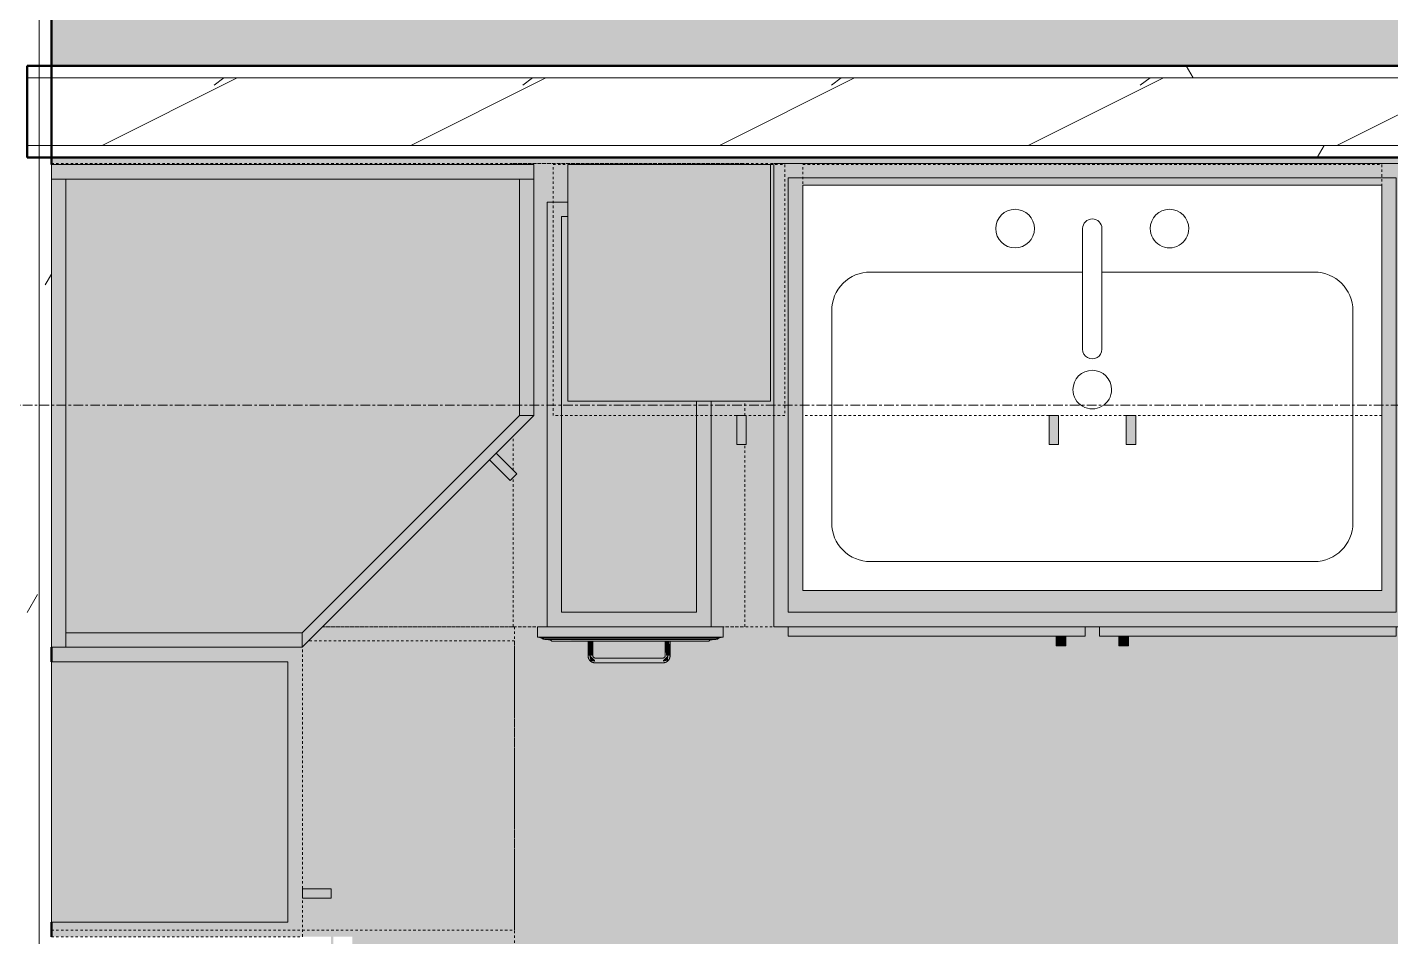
# Model space of a CAD drawing. Header units: inches. Extents: x -4218 to -1814, y 9706 to 12426.
# Drawn here: x -3337 to -3266.3, y 10139.7 to 10186.8 of the extents above; entities that cross this region are included whole.
import ezdxf

# ---------------------------------------------------------------- set-up
doc = ezdxf.new("R2010")
doc.units = ezdxf.units.IN
doc.header["$MEASUREMENT"] = 0
doc.linetypes.add('Dash', pattern=[0.25, 0.125, -0.125])
doc.linetypes.add('Grid Line 1_2_', pattern=[0.875, 0.5, -0.125, 0.125, -0.125])
for name, color, linetype, lineweight in [('0-1', 7, 'Continuous', 5), ('0-2', 10, 'Continuous', 13), ('A-AREA-PATT-3', 7, 'Continuous', 9), ('A-WALL', 113, 'Continuous', 13), ('A-WALL-2', 250, 'Continuous', 50), ('A-WALL-3', 10, 'Continuous', 13), ('A-WALL-PATT-1', 7, 'Continuous', 9), ('A-WALL-PATT-2', 253, 'Continuous', 9), ('A-WALL-PATT-4', 111, 'Continuous', 9), ('I-WALL-3', 2, 'Continuous', 50), ('P-SANR-FIXT-2', 7, 'Continuous', 9), ('Q-CASE', 31, 'Continuous', 9), ('Q-CASE-1', 9, 'Continuous', 9), ('Q-CASE-3', 7, 'Continuous', 9), ('Q-CASE-4', 7, 'Dash', 9), ('Q-CASE-HDLN-1', 7, 'Dash', 9), ('Q-CASE-HDLN-2', 31, 'Continuous', 9), ('S-GRID-1', 1, 'Grid Line 1_2_', 9)]:
    doc.layers.add(name, color=color, linetype=linetype, lineweight=lineweight)
pattern_1 = [(0, (0, 0), (30.72, 7.68), [1.267, -21.773, 1.267, -21.773, -122.88]), (0, (0, 0), (30.72, 7.68), [-46.08, 1.267, -44.813, 1.267, -21.773, -53.76]), (0, (0, 0), (30.72, 7.68), [-115.2, 1.267, -14.093, 1.267, -37.133]), (120, (11.52, 3.84), (-22.011075, 22.7643004), [1.267, -21.773, 1.267, -21.773, -122.88]), (120, (11.52, 3.84), (-22.011075, 22.7643004), [-46.08, 1.267, -44.813, 1.267, -21.773, -53.76]), (120, (11.52, 3.84), (-22.011075, 22.7643004), [-115.2, 1.267, -14.093, 1.267, -37.133]), (240, (15.36, 19.2), (-8.708925, -30.4443004), [1.267, -21.773, 1.267, -21.773, -122.88]), (240, (15.36, 19.2), (-8.708925, -30.4443004), [-46.08, 1.267, -44.813, 1.267, -21.773, -53.76]), (240, (15.36, 19.2), (-8.708925, -30.4443004), [-115.2, 1.267, -14.093, 1.267, -37.133])]

# ---------------------------------------------------------------- blocks, each defined once
blk = doc.blocks.new('OD_CW_Countertop - OD_CW_Countertop-V81-FLOOR PLAN - 3RD FLOOR')
at = {"layer": 'Q-CASE-HDLN-1'}
for p, q in [((0.738, 0), (99.775, 0)), ((113.838, -24), (0.738, -24))]:
    blk.add_line(p, q, dxfattribs=at)
blk = doc.blocks.new('Sink Kitchen-Single - 30_ x 21_-1372827-FLOOR PLAN - 3RD FLOOR')
at = {"layer": 'P-SANR-FIXT-2'}
for p, q in [((-14.382, 10.408), (15.618, 10.408)), ((-14.382, -10.592), (-14.382, 10.408)), ((15.618, 10.408), (15.618, -10.592)), ((-10.882, 8.908), (12.118, 8.908)), ((-12.882, -4.092), (-12.882, 6.908)), ((14.118, 6.908), (14.118, -4.092)), ((0.118, -8.342), (0.118, -2.092)), ((1.118, -8.342), (1.118, -2.092)), ((0.118, -6.092), (-10.882, -6.092)), ((12.118, -6.092), (1.118, -6.092)), ((15.618, -10.592), (-14.382, -10.592))]:
    blk.add_line(p, q, dxfattribs=at)
for centre, radius, start, end in [((-10.882, 6.908), 2, 90, 180), ((12.118, 6.908), 2, 360, 90), ((0.618, 0), 1, 360, 180), ((0.618, 0), 1, 180, 0), ((0.618, -2.092), 0.5, 360, 180), ((-10.882, -4.092), 2, 180, 270), ((12.118, -4.092), 2, 270, 0), ((-3.382, -8.342), 1, 360, 180), ((4.618, -8.342), 1, 0, 180), ((-3.382, -8.342), 1, 180, 0), ((0.618, -8.342), 0.5, 180, 0), ((4.618, -8.342), 1, 180, 0)]:
    blk.add_arc(centre, radius, start, end, dxfattribs=at)
blk = doc.blocks.new('OD_CW_Countertop - OD_CW_Countertop-2380507-FLOOR PLAN - 3RD FLOOR')
at = {"layer": 'Q-CASE-HDLN-1'}
for p, q in [((0.738, -9.938), (0.738, 0)), ((0.738, 0), (130.706, 0))]:
    blk.add_line(p, q, dxfattribs=at)
blk = doc.blocks.new('Base Cabinet-Single Door - 15_-2378251-FLOOR PLAN - 3RD FLOOR')
at = {"layer": 'Q-CASE-4'}
for p, q in [((-6.762, 24), (-6.762, 13.333)), ((8.238, 24), (-6.762, 24)), ((8.238, 0), (8.238, 24))]:
    blk.add_line(p, q, dxfattribs=at)
blk = doc.blocks.new('Base_Unit_4_drawer_12137 - 12_-V85-FLOOR PLAN - 3RD FLOOR')
at = {"layer": 'Q-CASE'}
for points in [[(-1.295, 25.5), (-1.383, 25.5), (-1.351, 24.75), (-1.142, 24.75), (-1.174, 25.5), (-1.262, 25.5)], [(-1.012, 25.812), (-1.28, 25.75), (-1.295, 25.5), (-1.251, 25.51), (-1.012, 25.75), (-1.012, 25.782)], [(0.859, 25.875), (-1.012, 25.838), (-1.012, 25.625), (2.488, 25.662), (2.488, 25.875), (2.138, 25.875)], [(2.488, 25.812), (2.516, 25.717), (2.738, 25.5), (2.8, 25.5), (2.738, 25.768), (2.648, 25.784)], [(2.77, 25.5), (2.617, 25.5), (2.649, 24.75), (2.858, 24.75), (2.826, 25.5), (2.8, 25.5)], [(-1.262, 24.75), (-3.387, 24.75), (-3.567, 24.676), (-3.387, 24.671), (4.823, 24.703), (4.659, 24.75), (-1.251, 24.75)], [(0.859, 24.543), (-4.137, 24.543), (-4.137, 24), (5.488, 24), (5.488, 24.543), (2.97, 24.543)], [(-2.762, 24.592), (-4.064, 24.551), (-3.842, 24.543), (5.377, 24.556), (5.271, 24.592), (-1.251, 24.592)], [(5.014, 24.671), (-3.842, 24.639), (-3.921, 24.592), (5.271, 24.592), (5.105, 24.665)], [(-3.512, 24), (-3.512, 12.313), (-2.762, 12.313), (-2.762, 23.25), (4.238, 23.25), (4.238, 2.75), (3.916, 2.719), (3.916, 2), (4.988, 2), (4.988, 24), (-2.762, 24)], [(2.97, 23.25), (-2.762, 23.25), (-2.762, 12.313), (3.916, 12.313), (3.916, 2.75), (4.238, 2.75), (4.238, 23.25)]]:
    blk.add_hatch(color=256, dxfattribs=at).paths.add_polyline_path(points, flags=0)
at = {"layer": 'Q-CASE-HDLN-1'}
for p, q in [((6.738, 24), (-5.262, 24)), ((-5.262, 24), (-5.262, 14.562)), ((6.738, 24), (6.738, 16.255)), ((6.738, 15.896), (6.738, 14.134)), ((-5.262, 13.063), (-5.262, 12.313)), ((-5.262, 0.063), (-5.262, 0)), ((6.738, 0), (-5.262, 0)), ((6.738, 0.063), (6.738, 0))]:
    blk.add_line(p, q, dxfattribs=at)
at = {"layer": 'Q-CASE-HDLN-2'}
for p, q in [((-1.387, 25.5), (-1.387, 24.75)), ((-1.387, 25.5), (-1.387, 24.75)), ((-1.387, 25.5), (-1.387, 24.75)), ((-1.387, 25.5), (-1.387, 24.75)), ((-1.137, 24.75), (-1.137, 25.5)), ((-1.137, 24.75), (-1.137, 25.5)), ((-1.137, 24.75), (-1.137, 25.5)), ((-1.137, 24.75), (-1.137, 25.5)), ((2.488, 25.875), (-1.012, 25.875)), ((-1.012, 25.625), (2.488, 25.625)), ((2.613, 25.5), (2.613, 24.75)), ((2.613, 25.5), (2.613, 24.75)), ((2.613, 25.5), (2.613, 24.75)), ((2.613, 25.5), (2.613, 24.75)), ((2.863, 24.75), (2.863, 25.5)), ((2.863, 24.75), (2.863, 25.5)), ((2.863, 24.75), (2.863, 25.5)), ((2.863, 24.75), (2.863, 25.5)), ((-3.387, 24.75), (-1.383, 24.75)), ((-1.387, 24.75), (-1.383, 24.75)), ((-1.137, 24.75), (-1.387, 24.75)), ((-1.142, 24.75), (-1.137, 24.75)), ((-1.142, 24.75), (2.617, 24.75)), ((2.863, 24.75), (2.613, 24.75)), ((2.613, 24.75), (2.617, 24.75)), ((2.858, 24.75), (2.863, 24.75)), ((2.858, 24.75), (4.738, 24.75)), ((5.488, 24.543), (-4.137, 24.543)), ((-4.137, 24.543), (-4.137, 24)), ((-3.921, 24.592), (5.271, 24.592)), ((5.037, 24.672), (-3.687, 24.672)), ((5.488, 24.543), (5.488, 24)), ((5.488, 24), (-4.137, 24)), ((-3.512, 24), (-3.512, 12.313)), ((4.988, 2), (4.988, 24)), ((-2.762, 12.313), (-2.762, 23.25)), ((-2.762, 23.25), (4.238, 23.25)), ((4.238, 23.25), (4.238, 2.75)), ((4.238, 2.75), (3.916, 2.75)), ((3.916, 2), (4.988, 2))]:
    blk.add_line(p, q, dxfattribs=at)
at = {"layer": 'Q-CASE-HDLN-2', "flags": 128}
for points in [[(-1.012, 25.875), (-1.027, 25.875), (-1.042, 25.874), (-1.057, 25.872), (-1.072, 25.87), (-1.087, 25.868), (-1.101, 25.864), (-1.116, 25.86), (-1.13, 25.856), (-1.144, 25.851), (-1.158, 25.845), (-1.172, 25.839), (-1.185, 25.833), (-1.199, 25.825), (-1.211, 25.818), (-1.224, 25.81), (-1.236, 25.801), (-1.248, 25.792), (-1.26, 25.782), (-1.271, 25.772), (-1.281, 25.761), (-1.292, 25.75), (-1.301, 25.739), (-1.311, 25.727), (-1.319, 25.715), (-1.328, 25.703), (-1.336, 25.69), (-1.343, 25.677), (-1.35, 25.663), (-1.356, 25.65), (-1.362, 25.636), (-1.367, 25.622), (-1.372, 25.608), (-1.376, 25.593), (-1.379, 25.578), (-1.382, 25.564), (-1.384, 25.549), (-1.386, 25.534), (-1.387, 25.519), (-1.387, 25.504), (-1.387, 25.5)], [(-1.292, 25.75), (-1.301, 25.739), (-1.311, 25.727), (-1.319, 25.715), (-1.328, 25.703), (-1.336, 25.69), (-1.343, 25.677), (-1.35, 25.663), (-1.356, 25.65), (-1.362, 25.636), (-1.367, 25.622), (-1.372, 25.608), (-1.376, 25.593), (-1.379, 25.578), (-1.382, 25.564), (-1.384, 25.549), (-1.386, 25.534), (-1.387, 25.519), (-1.387, 25.504), (-1.387, 25.5)], [(-1.292, 25.75), (-1.301, 25.739), (-1.311, 25.727), (-1.319, 25.715), (-1.328, 25.703), (-1.336, 25.69), (-1.343, 25.677), (-1.35, 25.663), (-1.356, 25.65), (-1.362, 25.636), (-1.367, 25.622), (-1.372, 25.608), (-1.376, 25.593), (-1.379, 25.578), (-1.382, 25.564), (-1.384, 25.549), (-1.386, 25.534), (-1.387, 25.519), (-1.387, 25.504), (-1.387, 25.5)], [(-1.292, 25.75), (-1.301, 25.739), (-1.311, 25.727), (-1.319, 25.715), (-1.328, 25.703), (-1.336, 25.69), (-1.343, 25.677), (-1.35, 25.663), (-1.356, 25.65), (-1.362, 25.636), (-1.367, 25.622), (-1.372, 25.608), (-1.376, 25.593), (-1.379, 25.578), (-1.382, 25.564), (-1.384, 25.549), (-1.386, 25.534), (-1.387, 25.519), (-1.387, 25.504), (-1.387, 25.5)], [(-1.012, 25.875), (-1.027, 25.875), (-1.042, 25.874), (-1.057, 25.872), (-1.072, 25.87), (-1.087, 25.868), (-1.101, 25.864), (-1.116, 25.86), (-1.13, 25.856), (-1.144, 25.851), (-1.158, 25.845), (-1.172, 25.839), (-1.185, 25.833), (-1.199, 25.825), (-1.211, 25.818), (-1.224, 25.81), (-1.236, 25.801), (-1.248, 25.792), (-1.26, 25.782), (-1.271, 25.772)], [(-1.012, 25.875), (-1.027, 25.875), (-1.042, 25.874), (-1.057, 25.872), (-1.072, 25.87), (-1.087, 25.868), (-1.101, 25.864), (-1.116, 25.86), (-1.13, 25.856), (-1.144, 25.851), (-1.158, 25.845), (-1.172, 25.839), (-1.185, 25.833), (-1.199, 25.825), (-1.211, 25.818), (-1.224, 25.81), (-1.236, 25.801), (-1.248, 25.792), (-1.26, 25.782), (-1.271, 25.772)], [(-1.012, 25.875), (-1.027, 25.875), (-1.042, 25.874), (-1.057, 25.872), (-1.072, 25.87), (-1.087, 25.868), (-1.101, 25.864), (-1.116, 25.86), (-1.13, 25.856), (-1.144, 25.851), (-1.158, 25.845), (-1.172, 25.839), (-1.185, 25.833), (-1.199, 25.825), (-1.211, 25.818), (-1.224, 25.81), (-1.236, 25.801), (-1.248, 25.792), (-1.26, 25.782), (-1.271, 25.772)], [(-1.137, 25.5), (-1.137, 25.505), (-1.137, 25.51), (-1.136, 25.515), (-1.136, 25.52), (-1.135, 25.525), (-1.134, 25.53), (-1.132, 25.535), (-1.131, 25.539), (-1.129, 25.544), (-1.127, 25.549), (-1.125, 25.553), (-1.123, 25.558), (-1.121, 25.562), (-1.118, 25.566), (-1.115, 25.571), (-1.113, 25.575), (-1.109, 25.579), (-1.106, 25.582), (-1.103, 25.586), (-1.099, 25.59), (-1.096, 25.593), (-1.092, 25.596), (-1.088, 25.599), (-1.084, 25.602), (-1.08, 25.605), (-1.076, 25.608), (-1.071, 25.61), (-1.067, 25.613), (-1.062, 25.615), (-1.058, 25.617), (-1.053, 25.618), (-1.048, 25.62), (-1.043, 25.621), (-1.038, 25.622), (-1.034, 25.623), (-1.029, 25.624), (-1.024, 25.624), (-1.019, 25.625), (-1.014, 25.625)], [(-1.137, 25.5), (-1.137, 25.505), (-1.137, 25.51), (-1.136, 25.515), (-1.136, 25.52), (-1.135, 25.525), (-1.134, 25.53), (-1.132, 25.535), (-1.131, 25.539), (-1.129, 25.544), (-1.127, 25.549), (-1.125, 25.553), (-1.123, 25.558), (-1.121, 25.562), (-1.118, 25.566), (-1.115, 25.571), (-1.113, 25.575), (-1.109, 25.579), (-1.106, 25.582), (-1.103, 25.586), (-1.099, 25.59), (-1.096, 25.593), (-1.092, 25.596), (-1.088, 25.599), (-1.084, 25.602), (-1.08, 25.605), (-1.076, 25.608), (-1.071, 25.61), (-1.067, 25.613), (-1.062, 25.615), (-1.058, 25.617), (-1.053, 25.618), (-1.048, 25.62), (-1.043, 25.621), (-1.038, 25.622), (-1.034, 25.623), (-1.029, 25.624), (-1.024, 25.624), (-1.019, 25.625), (-1.014, 25.625)], [(-1.137, 25.5), (-1.137, 25.505), (-1.137, 25.51), (-1.136, 25.515), (-1.136, 25.52), (-1.135, 25.525), (-1.134, 25.53), (-1.132, 25.535), (-1.131, 25.539), (-1.129, 25.544), (-1.127, 25.549), (-1.125, 25.553), (-1.123, 25.558), (-1.121, 25.562), (-1.118, 25.566), (-1.115, 25.571), (-1.113, 25.575), (-1.109, 25.579), (-1.106, 25.582), (-1.103, 25.586), (-1.099, 25.59), (-1.096, 25.593), (-1.092, 25.596), (-1.088, 25.599), (-1.084, 25.602), (-1.08, 25.605), (-1.076, 25.608), (-1.071, 25.61), (-1.067, 25.613), (-1.062, 25.615), (-1.058, 25.617), (-1.053, 25.618), (-1.048, 25.62), (-1.043, 25.621), (-1.038, 25.622), (-1.034, 25.623), (-1.029, 25.624), (-1.024, 25.624), (-1.019, 25.625), (-1.014, 25.625)], [(-1.137, 25.5), (-1.137, 25.505), (-1.137, 25.51), (-1.136, 25.515), (-1.136, 25.52), (-1.135, 25.525), (-1.134, 25.53), (-1.132, 25.535), (-1.131, 25.539), (-1.129, 25.544), (-1.127, 25.549), (-1.125, 25.553), (-1.123, 25.558), (-1.121, 25.562), (-1.118, 25.566), (-1.115, 25.571), (-1.113, 25.575), (-1.109, 25.579), (-1.106, 25.582), (-1.103, 25.586), (-1.099, 25.59), (-1.096, 25.593), (-1.092, 25.596), (-1.088, 25.599), (-1.084, 25.602), (-1.08, 25.605), (-1.076, 25.608), (-1.071, 25.61), (-1.067, 25.613), (-1.062, 25.615), (-1.058, 25.617), (-1.053, 25.618), (-1.048, 25.62), (-1.043, 25.621), (-1.038, 25.622), (-1.034, 25.623), (-1.029, 25.624), (-1.024, 25.624), (-1.019, 25.625), (-1.014, 25.625), (-1.012, 25.625)], [(2.738, 25.779), (2.727, 25.789), (2.715, 25.798), (2.703, 25.807), (2.69, 25.816), (2.678, 25.823), (2.664, 25.831), (2.651, 25.838), (2.637, 25.844), (2.624, 25.85), (2.61, 25.855), (2.595, 25.859), (2.581, 25.863), (2.566, 25.867), (2.551, 25.87), (2.537, 25.872), (2.522, 25.873), (2.507, 25.875), (2.492, 25.875), (2.488, 25.875)], [(2.738, 25.779), (2.727, 25.789), (2.715, 25.798), (2.703, 25.807), (2.69, 25.816), (2.678, 25.823), (2.664, 25.831), (2.651, 25.838), (2.637, 25.844), (2.624, 25.85), (2.61, 25.855), (2.595, 25.859), (2.581, 25.863), (2.566, 25.867), (2.551, 25.87), (2.537, 25.872), (2.522, 25.873), (2.507, 25.875), (2.492, 25.875), (2.488, 25.875)], [(2.738, 25.779), (2.727, 25.789), (2.715, 25.798), (2.703, 25.807), (2.69, 25.816), (2.678, 25.823), (2.664, 25.831), (2.651, 25.838), (2.637, 25.844), (2.624, 25.85), (2.61, 25.855), (2.595, 25.859), (2.581, 25.863), (2.566, 25.867), (2.551, 25.87), (2.537, 25.872), (2.522, 25.873), (2.507, 25.875), (2.492, 25.875), (2.488, 25.875)], [(2.863, 25.5), (2.862, 25.515), (2.862, 25.53), (2.86, 25.545), (2.858, 25.56), (2.855, 25.575), (2.852, 25.589), (2.848, 25.604), (2.844, 25.618), (2.839, 25.632), (2.833, 25.646), (2.827, 25.66), (2.82, 25.673), (2.813, 25.686), (2.805, 25.699), (2.797, 25.712), (2.788, 25.724), (2.779, 25.736), (2.77, 25.747), (2.76, 25.758), (2.749, 25.769), (2.738, 25.779), (2.727, 25.789), (2.715, 25.798), (2.703, 25.807), (2.69, 25.816), (2.678, 25.823), (2.664, 25.831), (2.651, 25.838), (2.637, 25.844), (2.624, 25.85), (2.61, 25.855), (2.595, 25.859), (2.581, 25.863), (2.566, 25.867), (2.551, 25.87), (2.537, 25.872), (2.522, 25.873), (2.507, 25.875), (2.492, 25.875), (2.488, 25.875)], [(2.488, 25.625), (2.493, 25.625), (2.498, 25.625), (2.503, 25.624), (2.508, 25.623), (2.513, 25.623), (2.517, 25.621), (2.522, 25.62), (2.527, 25.619), (2.532, 25.617), (2.536, 25.615), (2.541, 25.613), (2.545, 25.611), (2.55, 25.608), (2.554, 25.606), (2.558, 25.603), (2.562, 25.6), (2.566, 25.597), (2.57, 25.594), (2.574, 25.591), (2.577, 25.587), (2.581, 25.583), (2.584, 25.58), (2.587, 25.576), (2.59, 25.572), (2.593, 25.568), (2.596, 25.563), (2.598, 25.559), (2.6, 25.554), (2.602, 25.55), (2.604, 25.545), (2.606, 25.541), (2.607, 25.536), (2.609, 25.531), (2.61, 25.526), (2.611, 25.521), (2.612, 25.516), (2.612, 25.511), (2.613, 25.506), (2.613, 25.501), (2.613, 25.5)], [(2.488, 25.625), (2.493, 25.625), (2.498, 25.625), (2.503, 25.624), (2.508, 25.623), (2.513, 25.623), (2.517, 25.621), (2.522, 25.62), (2.527, 25.619), (2.532, 25.617), (2.536, 25.615), (2.541, 25.613), (2.545, 25.611), (2.55, 25.608), (2.554, 25.606), (2.558, 25.603), (2.562, 25.6), (2.566, 25.597), (2.57, 25.594), (2.574, 25.591), (2.577, 25.587), (2.581, 25.583), (2.584, 25.58), (2.587, 25.576), (2.59, 25.572), (2.593, 25.568), (2.596, 25.563), (2.598, 25.559), (2.6, 25.554), (2.602, 25.55), (2.604, 25.545), (2.606, 25.541), (2.607, 25.536), (2.609, 25.531), (2.61, 25.526), (2.611, 25.521), (2.612, 25.516), (2.612, 25.511), (2.613, 25.506), (2.613, 25.501), (2.613, 25.5)], [(2.488, 25.625), (2.493, 25.625), (2.498, 25.625), (2.503, 25.624), (2.508, 25.623), (2.513, 25.623), (2.517, 25.621), (2.522, 25.62), (2.527, 25.619), (2.532, 25.617), (2.536, 25.615), (2.541, 25.613), (2.545, 25.611), (2.55, 25.608), (2.554, 25.606), (2.558, 25.603), (2.562, 25.6), (2.566, 25.597), (2.57, 25.594), (2.574, 25.591), (2.577, 25.587), (2.581, 25.583), (2.584, 25.58), (2.587, 25.576), (2.59, 25.572), (2.593, 25.568), (2.596, 25.563), (2.598, 25.559), (2.6, 25.554), (2.602, 25.55), (2.604, 25.545), (2.606, 25.541), (2.607, 25.536), (2.609, 25.531), (2.61, 25.526), (2.611, 25.521), (2.612, 25.516), (2.612, 25.511), (2.613, 25.506), (2.613, 25.501), (2.613, 25.5)], [(2.488, 25.625), (2.493, 25.625), (2.498, 25.625), (2.503, 25.624), (2.508, 25.623), (2.513, 25.623), (2.517, 25.621), (2.522, 25.62), (2.527, 25.619), (2.532, 25.617), (2.536, 25.615), (2.541, 25.613), (2.545, 25.611), (2.55, 25.608), (2.554, 25.606), (2.558, 25.603), (2.562, 25.6), (2.566, 25.597), (2.57, 25.594), (2.574, 25.591), (2.577, 25.587), (2.581, 25.583), (2.584, 25.58), (2.587, 25.576), (2.59, 25.572), (2.593, 25.568), (2.596, 25.563), (2.598, 25.559), (2.6, 25.554), (2.602, 25.55), (2.604, 25.545), (2.606, 25.541), (2.607, 25.536), (2.609, 25.531), (2.61, 25.526), (2.611, 25.521), (2.612, 25.516), (2.612, 25.511), (2.613, 25.506), (2.613, 25.501), (2.613, 25.5)], [(2.863, 25.5), (2.862, 25.515), (2.862, 25.53), (2.86, 25.545), (2.858, 25.56), (2.855, 25.575), (2.852, 25.589), (2.848, 25.604), (2.844, 25.618), (2.839, 25.632), (2.833, 25.646), (2.827, 25.66), (2.82, 25.673), (2.813, 25.686), (2.805, 25.699), (2.797, 25.712), (2.788, 25.724), (2.779, 25.736), (2.77, 25.747), (2.76, 25.758)], [(2.863, 25.5), (2.862, 25.515), (2.862, 25.53), (2.86, 25.545), (2.858, 25.56), (2.855, 25.575), (2.852, 25.589), (2.848, 25.604), (2.844, 25.618), (2.839, 25.632), (2.833, 25.646), (2.827, 25.66), (2.82, 25.673), (2.813, 25.686), (2.805, 25.699), (2.797, 25.712), (2.788, 25.724), (2.779, 25.736), (2.77, 25.747), (2.76, 25.758)], [(2.863, 25.5), (2.862, 25.515), (2.862, 25.53), (2.86, 25.545), (2.858, 25.56), (2.855, 25.575), (2.852, 25.589), (2.848, 25.604), (2.844, 25.618), (2.839, 25.632), (2.833, 25.646), (2.827, 25.66), (2.82, 25.673), (2.813, 25.686), (2.805, 25.699), (2.797, 25.712), (2.788, 25.724), (2.779, 25.736), (2.77, 25.747), (2.76, 25.758)]]:
    blk.add_lwpolyline(points, dxfattribs=at)
at = {"layer": 'Q-CASE-HDLN-2'}
for points in [[(-3.567, 24.676), (-3.535, 24.682), (-3.471, 24.7), (-3.414, 24.731), (-3.387, 24.75)], [(4.738, 24.75), (4.764, 24.731), (4.822, 24.7), (4.885, 24.682), (4.917, 24.676)], [(-4.137, 24.543), (-4.099, 24.543), (-4.025, 24.551), (-3.955, 24.576), (-3.921, 24.592)], [(-3.921, 24.592), (-3.896, 24.611), (-3.844, 24.642), (-3.755, 24.669), (-3.695, 24.673), (-3.664, 24.671)], [(-3.664, 24.671), (-3.694, 24.673), (-3.725, 24.671), (-3.755, 24.665)], [(-3.755, 24.665), (-3.725, 24.671), (-3.695, 24.673), (-3.664, 24.671)], [(-3.664, 24.671), (-3.694, 24.673), (-3.725, 24.671), (-3.755, 24.665)], [(-3.755, 24.665), (-3.725, 24.671), (-3.695, 24.673), (-3.664, 24.671)], [(-3.664, 24.671), (-3.694, 24.673), (-3.725, 24.671), (-3.755, 24.665)], [(5.014, 24.671), (5.045, 24.673), (5.076, 24.671), (5.105, 24.665)], [(5.014, 24.671), (5.045, 24.673), (5.075, 24.671), (5.105, 24.665)], [(5.014, 24.671), (5.045, 24.673), (5.076, 24.671), (5.105, 24.665)], [(5.014, 24.671), (5.045, 24.673), (5.075, 24.671), (5.105, 24.665)], [(5.014, 24.671), (5.045, 24.673), (5.076, 24.671), (5.105, 24.665)], [(5.014, 24.671), (5.045, 24.673), (5.106, 24.669), (5.194, 24.642), (5.247, 24.611), (5.271, 24.592)], [(5.271, 24.592), (5.305, 24.576), (5.376, 24.551), (5.45, 24.543), (5.488, 24.543)]]:
    blk.add_open_spline(points, degree=3, dxfattribs=at)
blk = doc.blocks.new('Vanity Cabinet-Double Door - 33_-V86-FLOOR PLAN - 3RD FLOOR')
at = {"layer": 'Q-CASE-1'}
for points in [[(-0.637, 25), (-1.137, 25), (-1.137, 24.5), (-0.637, 24.5)], [(2.613, 25), (2.113, 25), (2.113, 24.5), (2.613, 24.5)], [(-11.018, 24.5), (-15.012, 24.5), (-15.012, 24), (0.363, 24), (0.363, 24.5), (-2.576, 24.5)], [(16.488, 24.5), (1.113, 24.5), (1.113, 24), (16.488, 24)], [(-15.012, 24), (-15.762, 24), (-15.012, 23.25), (16.488, 23.25), (17.238, 24), (-11.018, 24)], [(-15.762, 24), (-15.762, 0), (-15.012, 0.75), (-15.012, 23.25), (-15.5, 23.738)], [(17.238, 24), (16.488, 23.25), (16.488, 0.75), (17.238, 0), (17.238, 23.25)], [(16.488, 0.75), (-15.012, 0.75), (-15.762, 0), (17.238, 0)]]:
    blk.add_hatch(color=256, dxfattribs=at).paths.add_polyline_path(points, flags=0)
h = blk.add_hatch(color=256, dxfattribs=at)
h.paths.add_polyline_path([(-2.576, 23.25), (-15.012, 23.25), (-15.012, 0.75), (16.488, 0.75), (16.488, 23.25), (14.307, 23.25)], flags=0)
h.paths.add_polyline_path([(14.307, 22.125), (15.738, 22.125), (15.738, 1.125), (-14.262, 1.125), (-14.262, 22.125), (-2.576, 22.125)], flags=0)
at = {"layer": 'Q-CASE-3'}
for p, q in [((-1.137, 25), (-0.637, 25)), ((-1.137, 24.5), (-1.137, 25)), ((-0.637, 25), (-0.637, 24.5)), ((2.113, 25), (2.613, 25)), ((2.113, 24.5), (2.113, 25)), ((2.613, 25), (2.613, 24.5)), ((-15.012, 24.5), (0.363, 24.5)), ((-15.012, 24.5), (-15.012, 24)), ((0.363, 24), (0.363, 24.5)), ((1.113, 24.5), (16.488, 24.5)), ((1.113, 24.5), (1.113, 24)), ((16.488, 24), (16.488, 24.5)), ((-15.762, 24), (-15.762, 0)), ((17.238, 24), (-15.762, 24)), ((17.238, 24), (-15.762, 24)), ((-15.762, 24), (-15.762, 0)), ((17.238, 0), (17.238, 24)), ((17.238, 0), (17.238, 24)), ((16.488, 23.25), (-15.012, 23.25)), ((-15.012, 23.25), (-15.012, 0.75)), ((16.488, 0.75), (16.488, 23.25)), ((-15.012, 0.75), (16.488, 0.75)), ((-15.762, 0), (17.238, 0)), ((-15.762, 0), (17.238, 0))]:
    blk.add_line(p, q, dxfattribs=at)
blk = doc.blocks.new('308 - 308-2356161-FLOOR PLAN - 3RD FLOOR')
at = {"layer": 'Q-CASE'}
blk.add_hatch(color=256, dxfattribs=at).paths.add_polyline_path([(-11.25, 13.188), (0, 24.438), (0, 25.188), (-12, 13.188)], flags=0)
at = {"layer": 'Q-CASE-1'}
for points in [[(12.25, 24.438), (12.25, 25.188), (0, 25.188), (0, 24.438), (0.75, 24.438)], [(12.25, 0.937), (13, 0.937), (13, 25.188), (12.25, 25.188), (12.25, 13.188)], [(-11.25, 0.937), (12.25, 0.937), (12.25, 24.438), (0, 24.438), (-11.25, 13.188)], [(-10.047, 15.14), (-9.702, 15.486), (-10.762, 16.546), (-11.107, 16.2)], [(-12, 0.937), (-11.25, 0.937), (-11.25, 13.188), (-12, 13.188), (-12, 12.438)], [(12.25, 0.187), (13, 0.187), (13, 0.937), (-12, 0.937), (-12, 0.187), (0, 0.187)]]:
    blk.add_hatch(color=256, dxfattribs=at).paths.add_polyline_path(points, flags=0)
at = {"layer": 'Q-CASE'}
for p, q in [((0, 25.188), (-12, 13.188)), ((0, 24.438), (0, 25.188)), ((-11.25, 13.188), (0, 24.438)), ((-12, 13.188), (-11.25, 13.188))]:
    blk.add_line(p, q, dxfattribs=at)
at = {"layer": 'Q-CASE-3'}
for p, q in [((0, 25.188), (0, 24.438)), ((12.25, 25.188), (0, 25.188)), ((12.25, 24.438), (12.25, 25.188)), ((13, 25.188), (12.25, 25.188)), ((12.25, 25.188), (12.25, 0.937)), ((13, 0.937), (13, 25.188)), ((0, 24.438), (-11.25, 13.188)), ((12.25, 24.438), (0, 24.438)), ((0, 24.438), (12.25, 24.438)), ((12.25, 0.937), (12.25, 24.438)), ((-10.762, 16.546), (-11.107, 16.2)), ((-9.702, 15.486), (-10.762, 16.546)), ((-11.107, 16.2), (-10.047, 15.14)), ((-12, 13.188), (-12, 0.937)), ((-11.25, 13.188), (-12, 13.188)), ((-11.25, 13.188), (-11.25, 0.937)), ((-11.25, 0.937), (-11.25, 13.188)), ((-12, 0.937), (-11.25, 0.937)), ((13, 0.937), (-12, 0.937)), ((-12, 0.937), (-12, 0.187)), ((-11.25, 0.937), (12.25, 0.937)), ((12.25, 0.937), (13, 0.937)), ((13, 0.187), (13, 0.937)), ((-12, 0.187), (13, 0.187))]:
    blk.add_line(p, q, dxfattribs=at)
blk = doc.blocks.new('300 Series Wall Hung Cabinet_302 - 18_ X 30_-2350673-FLOOR PLAN - 3RD FLOOR')
at = {"layer": 'Q-CASE-1'}
for points in [[(-2.25, 14.687), (-2.25, 13.188), (-1.762, 13.188), (-1.762, 14.687)], [(1.75, 14.687), (1.75, 13.188), (2.238, 13.188), (2.238, 14.687)]]:
    blk.add_hatch(color=256, dxfattribs=at).paths.add_polyline_path(points, flags=0)
at = {"layer": 'Q-CASE-3'}
for p, q in [((-1.762, 14.687), (-2.25, 14.687)), ((-2.25, 14.687), (-2.25, 13.188)), ((-1.762, 13.188), (-1.762, 14.687)), ((2.238, 14.687), (1.75, 14.687)), ((1.75, 14.687), (1.75, 13.188)), ((2.238, 13.188), (2.238, 14.687)), ((-1.762, 13.188), (-2.25, 13.188)), ((2.238, 13.188), (1.75, 13.188))]:
    blk.add_line(p, q, dxfattribs=at)
at = {"layer": 'Q-CASE-4'}
for p, q in [((-15, 0.187), (-15, 13.188)), ((-15, 13.188), (15, 13.188)), ((15, 13.188), (15, 0.187)), ((15, 0.187), (-15, 0.187))]:
    blk.add_line(p, q, dxfattribs=at)
blk = doc.blocks.new('300 Series Wall Hung Cabinet_301 - 12_-2218017-FLOOR PLAN - 3RD FLOOR')
at = {"layer": 'Q-CASE-1'}
for points in [[(-4, 14.687), (-4, 13.188), (-3.512, 13.188), (-3.512, 14.687)], [(-5.071, 12.438), (-5.25, 12.438), (-5.25, 0.187), (5.25, 0.187), (5.25, 12.438), (-4.162, 12.438)]]:
    blk.add_hatch(color=256, dxfattribs=at).paths.add_polyline_path(points, flags=0)
at = {"layer": 'Q-CASE-3'}
for p, q in [((-3.512, 14.687), (-4, 14.687)), ((-4, 14.687), (-4, 13.188)), ((-3.512, 13.188), (-3.512, 14.687)), ((-3.512, 13.188), (-4, 13.188)), ((5.25, 12.438), (-5.25, 12.438)), ((-5.25, 12.438), (-5.25, 0.187)), ((5.25, 0.187), (5.25, 12.438)), ((-5.25, 0.187), (5.25, 0.187))]:
    blk.add_line(p, q, dxfattribs=at)
at = {"layer": 'Q-CASE-4'}
for p, q in [((-6, 0.187), (-6, 13.188)), ((-6, 13.188), (6, 13.188)), ((6, 13.188), (6, 0.187)), ((6, 0.187), (-6, 0.187))]:
    blk.add_line(p, q, dxfattribs=at)
blk = doc.blocks.new('300 Series Wall Hung Cabinet_301 - 15_-2216209-FLOOR PLAN - 3RD FLOOR')
at = {"layer": 'Q-CASE-1'}
for points in [[(6.75, -11.438), (6.75, -0.188), (-6.75, -0.188), (-6.75, -12.438), (6.75, -12.438)], [(-5.012, -13.188), (-5.5, -13.188), (-5.5, -14.687), (-5.012, -14.687)]]:
    blk.add_hatch(color=256, dxfattribs=at).paths.add_polyline_path(points, flags=0)
at = {"layer": 'Q-CASE-3'}
for p, q in [((6.75, -0.188), (-6.75, -0.188)), ((-6.75, -0.188), (-6.75, -12.438)), ((6.75, -12.438), (6.75, -0.188)), ((-6.75, -12.438), (6.75, -12.438)), ((-5.5, -13.188), (-5.012, -13.188)), ((-5.5, -13.188), (-5.5, -14.687)), ((-5.012, -14.687), (-5.012, -13.188)), ((-5.5, -14.687), (-5.012, -14.687))]:
    blk.add_line(p, q, dxfattribs=at)
at = {"layer": 'Q-CASE-4'}
for p, q in [((7.5, -0.188), (-7.5, -0.188)), ((-7.5, -0.188), (-7.5, -13.188)), ((7.5, -13.188), (7.5, -0.188)), ((-7.5, -13.188), (7.5, -13.188))]:
    blk.add_line(p, q, dxfattribs=at)
blk = doc.blocks.new('CTR - 1st Phase - Unit Layouts_rvt-1-FLOOR PLAN - 3RD FLOOR')
at = {"layer": 'A-WALL-PATT-1'}
h = blk.add_hatch(dxfattribs=at)
h.set_pattern_fill('FP_1', color=256, style=0, pattern_type=2)
h.set_pattern_definition(pattern_1)
h.paths.add_polyline_path([(-3186.874, 10184.158), (-3186.874, 10184.783), (-3211.522, 10184.783), (-3211.522, 10184.158), (-3194.064, 10184.158)], flags=0)
h.paths.add_polyline_path([(-3334.249, 10184.158), (-3215.022, 10184.158), (-3215.022, 10184.783), (-3335.724, 10184.783), (-3335.724, 10184.158), (-3334.974, 10184.158)], flags=0)
h = blk.add_hatch(dxfattribs=at)
h.set_pattern_fill('FP_1', color=256, style=0, pattern_type=2)
h.set_pattern_definition(pattern_1)
h.paths.add_polyline_path([(-3295.365, 10180.033), (-3186.874, 10180.033), (-3186.874, 10180.658), (-3335.724, 10180.658), (-3335.724, 10180.033), (-3297.546, 10180.033)], flags=0)
at = {"layer": 'A-WALL-PATT-2'}
h = blk.add_hatch(dxfattribs=at)
h.set_pattern_fill('FP_2', color=256, style=0, pattern_type=2)
h.set_pattern_definition([(216.87, (6.397, 15.994), (47.9809429, 31.9870857), [7.997, -71.971]), (206.565, (15.994, 11.196), (-15.993714, -15.9941327), [17.881, -17.881]), (198.435, (15.994, 3.199), (-31.9867405, -15.9938803), [10.115, -40.461])])
h.paths.add_polyline_path([(-3186.874, 10180.658), (-3186.249, 10180.658), (-3186.249, 10184.158), (-3336.974, 10184.158), (-3336.974, 10180.658), (-3194.064, 10180.658)], flags=0)
at = {"layer": 'A-WALL-2'}
for p, q in [((-3215.647, 10184.783), (-3336.974, 10184.783)), ((-3336.974, 10184.783), (-3336.974, 10180.033)), ((-3336.974, 10180.033), (-3186.874, 10180.033))]:
    blk.add_line(p, q, dxfattribs=at)
at = {"layer": 'A-WALL-3'}
for p, q in [((-3215.022, 10184.158), (-3336.974, 10184.158)), ((-3186.874, 10180.658), (-3336.974, 10180.658))]:
    blk.add_line(p, q, dxfattribs=at)
at = {"layer": '0-2'}
for name, p, rotation in [('OD_CW_Countertop - OD_CW_Countertop-V81-FLOOR PLAN - 3RD FLOOR', (-3221.886, 10155.721), 180), ('308 - 308-2356161-FLOOR PLAN - 3RD FLOOR', (-3322.724, 10179.846), 180), ('Base_Unit_4_drawer_12137 - 12_-V85-FLOOR PLAN - 3RD FLOOR', (-3305.058, 10179.721), 180), ('300 Series Wall Hung Cabinet_301 - 12_-2218017-FLOOR PLAN - 3RD FLOOR', (-3303.724, 10179.846), 180), ('Vanity Cabinet-Double Door - 33_-V86-FLOOR PLAN - 3RD FLOOR', (-3281.058, 10179.721), 180), ('300 Series Wall Hung Cabinet_302 - 18_ X 30_-2350673-FLOOR PLAN - 3RD FLOOR', (-3281.796, 10179.846), 180), ('Sink Kitchen-Single - 30_ x 21_-1372827-FLOOR PLAN - 3RD FLOOR', (-3281.178, 10168.003), 180), ('OD_CW_Countertop - OD_CW_Countertop-2380507-FLOOR PLAN - 3RD FLOOR', (-3311.724, 10156.458), 269.99999999993), ('Base Cabinet-Single Door - 15_-2378251-FLOOR PLAN - 3RD FLOOR', (-3335.724, 10148.228), 270.000000000019), ('300 Series Wall Hung Cabinet_301 - 15_-2216209-FLOOR PLAN - 3RD FLOOR', (-3335.911, 10147.158), 89.99999999997351)]:
    blk.add_blockref(name, p, dxfattribs=dict(at, rotation=rotation))
blk = doc.blocks.new('CTR - 1st Phase - Shell_rvt-1-FLOOR PLAN - 3RD FLOOR')
at = {"layer": 'S-GRID-1'}
blk.add_line((-1814.206, 10167.189), (-4168.714, 10167.189), dxfattribs=at)

msp = doc.modelspace()

# ---------------------------------------------------------------- hatches: boundary and pattern name
at = {"layer": 'A-AREA-PATT-3'}
h = msp.add_hatch(color=256, dxfattribs=at)
h.paths.add_polyline_path([(-3143.12374, 10354.7894), (-3143.12374, 10318.7894), (-3144.87374, 10318.7894), (-3144.87374, 10354.7894), (-3143.41263, 10354.7894)], flags=0)
h.paths.add_polyline_path([(-3213.73624, 9989.0644), (-3180.39952, 9989.0644), (-3180.39952, 10021.93199), (-3174.35196, 10021.93199), (-3174.35196, 10017.18199), (-3175.64952, 10017.18199), (-3175.64952, 9989.0644), (-3170.26124, 9989.0644), (-3170.26124, 10011.3769), (-3142.38624, 10011.3769), (-3142.38624, 9989.0644), (-3140.12374, 9989.0644), (-3140.12374, 10017.18199), (-3144.35196, 10017.18199), (-3144.35196, 10021.93199), (-3140.12374, 10021.93199), (-3140.12374, 10354.7894), (-3143.12374, 10354.7894), (-3143.12374, 10356.7269), (-3143.74874, 10356.7269), (-3143.74874, 10358.7894), (-3178.49874, 10358.7894), (-3178.49874, 10356.7269), (-3179.12374, 10356.7269), (-3179.12374, 10354.7894), (-3204.37374, 10354.7894), (-3204.37374, 10304.7831), (-3215.64687, 10304.7831), (-3215.64687, 10309.5331), (-3209.12374, 10309.5331), (-3209.12374, 10372.7894), (-3268.27642, 10372.7894), (-3268.27642, 10365.06776), (-3268.40339, 10364.10335), (-3268.77564, 10363.20465), (-3269.36781, 10362.43293), (-3270.13953, 10361.84076), (-3271.03823, 10361.46851), (-3272.07895, 10361.34154), (-3273.39098, 10361.34154), (-3273.04327, 10358.31776), (-3271.85151, 10357.31776), (-3271.28475, 10356.31776), (-3271.0168, 10355.31776), (-3270.8398, 10354.31396), (-3270.75264, 10353.31776), (-3270.92696, 10351.32537), (-3271.46489, 10349.31776), (-3272.19283, 10347.31776), (-3273.12545, 10345.31776), (-3274.51288, 10343.31776), (-3275.51288, 10342.31776), (-3276.37891, 10341.81776), (-3277.75264, 10341.31776), (-3278.75264, 10341.31776), (-3280.12638, 10341.81776), (-3280.99241, 10342.31776), (-3281.99241, 10343.31776), (-3283.37984, 10345.31776), (-3284.31246, 10347.31776), (-3285.13768, 10349.68085), (-3285.57833, 10351.32537), (-3285.75264, 10353.31776), (-3285.57833, 10354.80824), (-3285.48849, 10355.31776), (-3285.22054, 10356.31776), (-3284.65378, 10357.31776), (-3283.46202, 10358.31776), (-3283.11431, 10361.34154), (-3284.50264, 10361.34154), (-3285.46706, 10361.46851), (-3286.36576, 10361.84076), (-3287.13748, 10362.43293), (-3287.72965, 10363.20465), (-3288.1019, 10364.10335), (-3288.22887, 10365.06776), (-3288.22887, 10372.7894), (-3335.72374, 10372.7894), (-3335.72374, 10350.2831), (-3299.72374, 10350.2831), (-3299.72374, 10345.5331), (-3335.72374, 10345.5331), (-3335.72374, 10309.5331), (-3249.64687, 10309.5331), (-3249.64687, 10308.6581), (-3285.64687, 10308.6581), (-3285.64687, 10305.6581), (-3249.64687, 10305.6581), (-3249.64687, 10304.7831), (-3335.72374, 10304.7831), (-3335.72374, 10184.7831), (-3215.64687, 10184.7831), (-3215.64687, 10192.77206), (-3216.39687, 10192.77206), (-3216.39687, 10195.27206), (-3215.64687, 10195.27206), (-3215.64687, 10195.52206), (-3214.27187, 10195.52206), (-3214.27187, 10224.52206), (-3215.64687, 10224.52206), (-3215.64687, 10255.77206), (-3216.39687, 10255.77206), (-3216.39687, 10258.27206), (-3215.64687, 10258.27206), (-3215.64687, 10265.68124), (-3209.12374, 10265.68124), (-3209.12374, 10268.7831), (-3204.37374, 10268.7831), (-3204.37374, 10265.68124), (-3182.12374, 10265.68124), (-3182.12374, 10158.02206), (-3186.87374, 10158.02206), (-3186.87374, 10147.7206), (-3222.62374, 10147.7206), (-3222.62374, 10177.7206), (-3186.87374, 10177.7206), (-3186.87374, 10180.0331), (-3335.72374, 10180.0331), (-3335.72374, 10179.6581), (-3310.72374, 10179.6581), (-3310.72374, 10166.6581), (-3312.67645, 10164.70538), (-3311.61632, 10163.64525), (-3311.9617, 10163.29986), (-3313.02183, 10164.36), (-3322.72374, 10154.6581), (-3335.72374, 10154.6581), (-3335.72374, 10153.9081), (-3323.47374, 10153.9081), (-3323.47374, 10140.4081), (-3335.72374, 10140.4081), (-3335.72374, 10139.6581), (-3321.23555, 10139.6581), (-3321.23555, 10139.2206), (-3321.11744, 10139.2206), (-3321.11744, 10139.6581), (-3320.1244, 10139.6581), (-3320.1244, 10139.2206), (-3312.34874, 10139.2206), (-3312.34874, 10109.2206), (-3335.72374, 10109.2206), (-3335.72374, 10108.84215), (-3323.47374, 10108.84215), (-3323.47374, 10089.34215), (-3335.72374, 10089.34215), (-3335.72374, 10087.84215), (-3323.47374, 10087.84215), (-3323.47374, 10068.34215), (-3335.72374, 10068.34215), (-3335.72374, 10066.84215), (-3323.47374, 10066.84215), (-3323.47374, 10047.34215), (-3335.72374, 10047.34215), (-3335.72374, 10045.84215), (-3323.47374, 10045.84215), (-3323.47374, 10026.34215), (-3335.72374, 10026.34215), (-3335.72374, 10025.7519), (-3304.22233, 10025.7519), (-3304.22233, 10020.3769), (-3308.97233, 10020.3769), (-3308.97233, 10021.0019), (-3335.72374, 10021.0019), (-3335.72374, 9989.0644), (-3308.97233, 9989.0644), (-3308.97233, 9990.3769), (-3304.22233, 9990.3769), (-3304.22233, 9989.0644), (-3214.11124, 9989.0644)], flags=0)
h.paths.add_polyline_path([(-3308.34733, 9992.3769), (-3334.13483, 9992.3769), (-3334.13483, 10017.3769), (-3308.13483, 10017.3769), (-3308.13483, 9992.3769)], flags=0)
h.paths.add_polyline_path([(-3212.24874, 10029.31459), (-3247.24874, 10029.31459), (-3247.24874, 10113.31459), (-3212.24874, 10113.31459), (-3212.24874, 10107.31459), (-3211.24874, 10107.31459), (-3211.24874, 10035.31459), (-3212.24874, 10035.31459)], flags=0)
h.paths.add_polyline_path([(-3310.32156, 10031.32969), (-3310.97374, 10031.36205), (-3310.97374, 10031.57117), (-3310.22374, 10031.53882), (-3310.18911, 10031.51293), (-3310.03624, 10031.70043), (-3310.09874, 10031.70043), (-3310.06213, 10035.20043), (-3310.03624, 10035.23506), (-3310.22374, 10035.38793), (-3310.22374, 10035.32969), (-3310.97374, 10035.36205), (-3310.97374, 10035.57117), (-3310.22374, 10035.53882), (-3310.22374, 10035.51293), (-3309.95857, 10035.4656), (-3309.88535, 10035.20043), (-3309.84874, 10035.20043), (-3309.88535, 10031.70043), (-3309.91124, 10031.70043), (-3309.97374, 10031.43256), (-3310.22374, 10031.36205), (-3310.22374, 10031.32969)], flags=0)
h.paths.add_polyline_path([(-3145.69772, 10031.80432), (-3157.24874, 10031.80432), (-3157.24874, 10049.80432), (-3153.24874, 10049.80432), (-3153.24874, 10085.80432), (-3157.24874, 10085.80432), (-3157.24874, 10103.80432), (-3141.12374, 10103.80432), (-3141.12374, 10031.80432), (-3141.24874, 10031.80432)], flags=0)
h.paths.add_polyline_path([(-3166.24874, 10038.31459), (-3196.24874, 10038.31459), (-3196.24874, 10098.31459), (-3166.24874, 10098.31459), (-3166.24874, 10068.15922)], flags=0)
h.paths.add_polyline_path([(-3321.22448, 10044.1037), (-3322.72374, 10044.1037), (-3322.72374, 10044.59215), (-3321.22448, 10044.59215)], flags=0)
h.paths.add_polyline_path([(-3322.72374, 10048.59215), (-3322.72374, 10049.0806), (-3321.22448, 10049.0806), (-3321.22448, 10048.59215), (-3321.72329, 10048.59215)], flags=0)
h.paths.add_polyline_path([(-3310.97374, 10050.82969), (-3310.97374, 10051.07117), (-3310.22374, 10051.03882), (-3310.18911, 10051.01293), (-3310.03624, 10051.20043), (-3310.09874, 10051.20043), (-3310.06213, 10054.70043), (-3310.03624, 10054.73506), (-3310.22374, 10054.88793), (-3310.22374, 10054.82969), (-3310.97374, 10054.86205), (-3310.97374, 10055.07117), (-3310.22374, 10055.03882), (-3310.22374, 10055.01293), (-3309.95857, 10054.9656), (-3309.88535, 10054.70043), (-3309.84874, 10054.70043), (-3309.88535, 10051.20043), (-3309.91124, 10051.20043), (-3309.97374, 10050.93256), (-3310.22374, 10050.86205), (-3310.22374, 10050.82969), (-3310.32156, 10050.82969)], flags=0)
h.paths.add_polyline_path([(-3310.27636, 10071.82969), (-3310.97374, 10071.86205), (-3310.97374, 10072.07117), (-3310.22374, 10072.03882), (-3310.19447, 10071.98405), (-3310.06213, 10072.20043), (-3310.09874, 10072.20043), (-3310.06213, 10075.70043), (-3310.00635, 10075.72883), (-3310.22374, 10075.86205), (-3310.22374, 10075.82969), (-3310.97374, 10075.86205), (-3310.97374, 10076.07117), (-3310.22374, 10076.03882), (-3310.22374, 10076.01293), (-3309.95586, 10075.95043), (-3309.88535, 10075.70043), (-3309.84874, 10075.70043), (-3309.88535, 10072.20043), (-3309.91124, 10072.20043), (-3310.00374, 10071.92721), (-3310.22374, 10071.86205), (-3310.22374, 10071.82969)], flags=0)
h.paths.add_polyline_path([(-3321.22448, 10086.1037), (-3322.72374, 10086.1037), (-3322.72374, 10086.59215), (-3321.22448, 10086.59215)], flags=0)
h.paths.add_polyline_path([(-3322.72374, 10090.59215), (-3322.72374, 10091.0806), (-3321.22448, 10091.0806), (-3321.22448, 10090.59215), (-3321.72329, 10090.59215)], flags=0)
h.paths.add_polyline_path([(-3310.31213, 10094.32969), (-3310.97374, 10094.36205), (-3310.97374, 10094.57117), (-3310.22374, 10094.53882), (-3310.19447, 10094.48405), (-3310.06213, 10094.70043), (-3310.09874, 10094.70043), (-3310.06213, 10098.20043), (-3310.00635, 10098.22883), (-3310.22374, 10098.36205), (-3310.22374, 10098.32969), (-3310.97374, 10098.36205), (-3310.97374, 10098.57117), (-3310.22374, 10098.53882), (-3310.22374, 10098.51293), (-3309.95586, 10098.45043), (-3309.88535, 10098.20043), (-3309.84874, 10098.20043), (-3309.88535, 10094.70043), (-3309.91124, 10094.70043), (-3310.00374, 10094.42721), (-3310.22374, 10094.36205), (-3310.22374, 10094.32969), (-3310.27636, 10094.32969)], flags=0)
h.paths.add_polyline_path([(-3321.23555, 10141.6581), (-3322.72374, 10141.6581), (-3322.72374, 10142.14654), (-3321.22448, 10142.14654), (-3321.22448, 10141.6581)], flags=0)
h.paths.add_polyline_path([(-3244.25164, 10152.2831), (-3246.08828, 10152.2831), (-3246.08828, 10152.5331), (-3255.44577, 10152.5331), (-3255.44577, 10152.2831), (-3256.03632, 10152.2831), (-3256.03632, 10152.5331), (-3256.62687, 10152.5331), (-3256.62687, 10152.2831), (-3257.21742, 10152.2831), (-3257.21742, 10152.5331), (-3257.80797, 10152.5331), (-3257.80797, 10152.2831), (-3258.39853, 10152.2831), (-3258.39853, 10152.5331), (-3258.98908, 10152.5331), (-3258.98908, 10152.2831), (-3259.57963, 10152.2831), (-3259.57963, 10152.5331), (-3262.2028, 10152.5331), (-3262.22388, 10152.7831), (-3263.15213, 10152.80515), (-3263.23808, 10152.84075), (-3263.29573, 10152.97995), (-3263.29573, 10167.4081), (-3265.12374, 10167.4081), (-3265.12374, 10179.6581), (-3224.62374, 10179.6581), (-3224.62374, 10167.4081), (-3239.29573, 10167.4081), (-3239.29573, 10152.97995), (-3239.49259, 10152.7831), (-3240.38868, 10152.7831), (-3240.38868, 10152.5331), (-3244.11978, 10152.5331), (-3244.15331, 10152.2831)], flags=0)
h.paths.add_polyline_path([(-3229.54573, 10153.8456), (-3233.04573, 10153.88221), (-3233.04573, 10153.9081), (-3233.31361, 10153.9706), (-3233.38412, 10154.2206), (-3233.41648, 10154.2206), (-3233.38412, 10154.9706), (-3233.17499, 10154.9706), (-3233.20735, 10154.2206), (-3233.23323, 10154.18597), (-3233.04573, 10154.0331), (-3233.04573, 10154.0956), (-3229.54573, 10154.05898), (-3229.51111, 10154.0331), (-3229.35823, 10154.2206), (-3229.41648, 10154.2206), (-3229.38412, 10154.9706), (-3229.17499, 10154.9706), (-3229.20735, 10154.2206), (-3229.23323, 10154.2206), (-3229.28057, 10153.95543), (-3229.54573, 10153.88221), (-3229.54573, 10153.84985)], flags=0)
h.paths.add_polyline_path([(-3305.91752, 10153.8456), (-3307.54573, 10153.88221), (-3307.54573, 10153.9081), (-3307.81361, 10153.9706), (-3307.88412, 10154.2206), (-3307.91648, 10154.2206), (-3307.91648, 10154.9706), (-3309.79573, 10154.9706), (-3309.97501, 10155.04444), (-3310.25077, 10155.0819), (-3310.43478, 10155.16506), (-3310.54573, 10155.2206), (-3310.54573, 10155.7206), (-3310.04573, 10155.7206), (-3310.04573, 10177.7206), (-3308.97374, 10177.7206), (-3308.97374, 10179.6581), (-3298.47374, 10179.6581), (-3298.47374, 10167.4081), (-3301.54573, 10167.4081), (-3301.54573, 10155.7206), (-3300.92073, 10155.7206), (-3300.92073, 10155.17752), (-3301.13712, 10155.12828), (-3301.30296, 10155.05523), (-3301.58525, 10155.01761), (-3301.67073, 10154.9706), (-3303.67499, 10154.9706), (-3303.70735, 10154.2206), (-3303.73323, 10154.2206), (-3303.80707, 10153.9507), (-3304.04573, 10153.88221), (-3304.04573, 10153.8456), (-3304.14827, 10153.8456)], flags=0)
h.paths.add_polyline_path([(-3307.54573, 10153.9706), (-3307.54573, 10154.0956), (-3304.04573, 10154.05898), (-3304.01111, 10154.0331), (-3303.85823, 10154.2206), (-3303.91648, 10154.2206), (-3303.91648, 10154.9706), (-3307.67499, 10154.9706), (-3307.70735, 10154.2206), (-3307.73323, 10154.18597), (-3307.5739, 10154.00295)], flags=0)
h.paths.add_polyline_path([(-3283.17073, 10154.7206), (-3283.67073, 10154.7206), (-3283.67073, 10155.2206), (-3297.54573, 10155.2206), (-3297.54573, 10155.7206), (-3298.29573, 10155.7206), (-3298.29573, 10179.7206), (-3265.29573, 10179.7206), (-3265.29573, 10155.7206), (-3266.04573, 10155.7206), (-3266.04573, 10155.2206), (-3279.92073, 10155.2206), (-3279.92073, 10154.7206), (-3280.42073, 10154.7206), (-3280.42073, 10155.2206), (-3281.42073, 10155.2206), (-3281.42073, 10155.7206), (-3282.17073, 10155.7206), (-3282.17073, 10155.2206), (-3283.17073, 10155.2206)], flags=0)
h.paths.add_polyline_path([(-3300.21218, 10165.15884), (-3300.21218, 10166.6581), (-3299.72374, 10166.6581), (-3299.72374, 10165.15884)], flags=0)
h.paths.add_polyline_path([(-3194.06351, 10184.7831), (-3186.87374, 10184.7831), (-3186.87374, 10260.93124), (-3210.89687, 10260.93124), (-3210.89687, 10258.27206), (-3210.14687, 10258.27206), (-3210.14687, 10255.77206), (-3210.89687, 10255.77206), (-3210.89687, 10255.52206), (-3214.27187, 10255.52206), (-3214.27187, 10226.52206), (-3212.89687, 10226.52206), (-3212.89687, 10195.52206), (-3210.89687, 10195.52206), (-3210.89687, 10195.27206), (-3210.14687, 10195.27206), (-3210.14687, 10192.77206), (-3210.89687, 10192.77206), (-3210.89687, 10184.7831)], flags=0)
h.paths.add_polyline_path([(-3329.13251, 10187.7831), (-3334.24899, 10187.7831), (-3334.24899, 10205.7831), (-3316.24899, 10205.7831), (-3316.24899, 10187.7831)], flags=0)
h.paths.add_polyline_path([(-3316.24899, 10208.7831), (-3334.24899, 10208.7831), (-3334.24899, 10268.7831), (-3255.24899, 10268.7831), (-3255.24899, 10208.7831), (-3263.84847, 10208.7831)], flags=0)
h.paths.add_polyline_path([(-3202.24275, 10265.7831), (-3202.42581, 10265.7831), (-3202.42581, 10307.7831), (-3202.67581, 10307.7831), (-3202.67581, 10343.7831), (-3202.42581, 10343.7831), (-3202.40452, 10346.7831), (-3201.17581, 10346.7831), (-3201.17581, 10343.7831), (-3200.92581, 10343.7831), (-3200.92581, 10310.51707), (-3200.74874, 10310.51707), (-3200.74874, 10309.01707), (-3200.92581, 10309.01707), (-3200.92581, 10307.7831), (-3201.17581, 10307.7831), (-3201.19711, 10265.7831), (-3202.11331, 10265.7831)], flags=0)
h.paths.add_polyline_path([(-3331.31357, 10271.71493), (-3334.24899, 10271.71493), (-3334.24899, 10289.71493), (-3316.24899, 10289.71493), (-3316.24899, 10271.71493), (-3329.13251, 10271.71493)], flags=0)
h.paths.add_polyline_path([(-3296.09874, 10326.2831), (-3296.42433, 10326.2831), (-3296.42433, 10327.7831), (-3296.09874, 10327.7831)], flags=0)
h.paths.add_polyline_path([(-3297.15081, 10326.2831), (-3297.77581, 10326.2831), (-3297.77581, 10329.2831), (-3298.02581, 10329.2831), (-3298.02581, 10347.2831), (-3297.77581, 10347.2831), (-3297.75452, 10371.2831), (-3296.52581, 10371.2831), (-3296.52581, 10347.2831), (-3296.27581, 10347.2831), (-3296.27581, 10346.04912), (-3296.09874, 10346.04912), (-3296.09874, 10344.54912), (-3296.27581, 10344.54912), (-3296.27581, 10329.2831), (-3296.52581, 10329.2831), (-3296.54711, 10326.2831), (-3296.98905, 10326.2831)], flags=0)
h.paths.add_polyline_path([(-3200.74874, 10345.2831), (-3201.07433, 10345.2831), (-3201.07433, 10346.7831), (-3200.74874, 10346.7831)], flags=0)
h.paths.add_polyline_path([(-3228.15209, 10352.59615), (-3241.01626, 10352.59615), (-3242.01626, 10352.7544), (-3242.76626, 10353.06506), (-3243.49113, 10353.62128), (-3244.04735, 10354.34615), (-3244.397, 10355.19028), (-3244.51626, 10356.09615), (-3244.51626, 10367.41899), (-3244.43107, 10368.06603), (-3244.18132, 10368.66899), (-3243.78402, 10369.18675), (-3243.26626, 10369.58405), (-3242.6633, 10369.8338), (-3242.01626, 10369.91899), (-3227.33122, 10369.91899), (-3226.5773, 10369.78953), (-3226.08122, 10369.58405), (-3225.56345, 10369.18675), (-3225.16615, 10368.66899), (-3224.9164, 10368.06603), (-3224.83122, 10367.41899), (-3224.83122, 10355.91702), (-3224.94437, 10355.05752), (-3225.27613, 10354.25659), (-3225.80388, 10353.56881), (-3226.49165, 10353.04106), (-3227.33122, 10352.70422), (-3227.83076, 10352.63845)], flags=0)
h.paths.add_polyline_path([(-3299.72374, 10368.2831), (-3304.47374, 10368.2831), (-3304.47374, 10370.09399), (-3299.72374, 10370.09399), (-3299.72374, 10369.71625)], flags=0)
at = {"layer": 'A-WALL-PATT-4'}
h = msp.add_hatch(dxfattribs=at)
h.set_pattern_fill('FP_1', color=256, style=0, pattern_type=2)
h.set_pattern_definition(pattern_1)
h.paths.add_polyline_path([(-3336.97374, 9988.4394), (-3336.34874, 9988.4394), (-3336.34874, 10180.6581), (-3336.97374, 10180.6581), (-3336.97374, 10027.94185)], flags=0)
h.paths.add_polyline_path([(-3336.97374, 10184.1581), (-3336.34874, 10184.1581), (-3336.34874, 10373.4144), (-3336.97374, 10373.41133), (-3336.97374, 10188.81135)], flags=0)
h = msp.add_hatch(dxfattribs=at)
h.set_pattern_fill('FP_1', color=256, style=0, pattern_type=2)
h.set_pattern_definition(pattern_1)
h.paths.add_polyline_path([(-3335.72374, 9988.4394), (-3335.72374, 10180.6581), (-3336.34874, 10180.6581), (-3336.34874, 9988.4394)], flags=0)
h.paths.add_polyline_path([(-3336.34874, 10184.1581), (-3335.72374, 10184.1581), (-3335.72374, 10372.7894), (-3336.34874, 10372.7894), (-3336.34874, 10188.81135)], flags=0)

# ---------------------------------------------------------------- linework, layer by layer
at = {"layer": 'A-WALL'}
msp.add_line((-3336.34874, 10373.4144), (-3336.34874, 9988.4394), dxfattribs=at)
at = {"layer": 'I-WALL-3'}
for p, q in [((-3335.72374, 10179.6581), (-3335.72374, 10372.7894)), ((-3335.72374, 10153.9081), (-3335.72374, 10154.6581)), ((-3335.72374, 10139.6581), (-3335.72374, 10140.4081))]:
    msp.add_line(p, q, dxfattribs=at)

# ---------------------------------------------------------------- block references
at = {"layer": '0-1'}
for name in ['CTR - 1st Phase - Shell_rvt-1-FLOOR PLAN - 3RD FLOOR', 'CTR - 1st Phase - Unit Layouts_rvt-1-FLOOR PLAN - 3RD FLOOR']:
    msp.add_blockref(name, (0, 0), dxfattribs=at)

doc.saveas('drawing.dxf')
